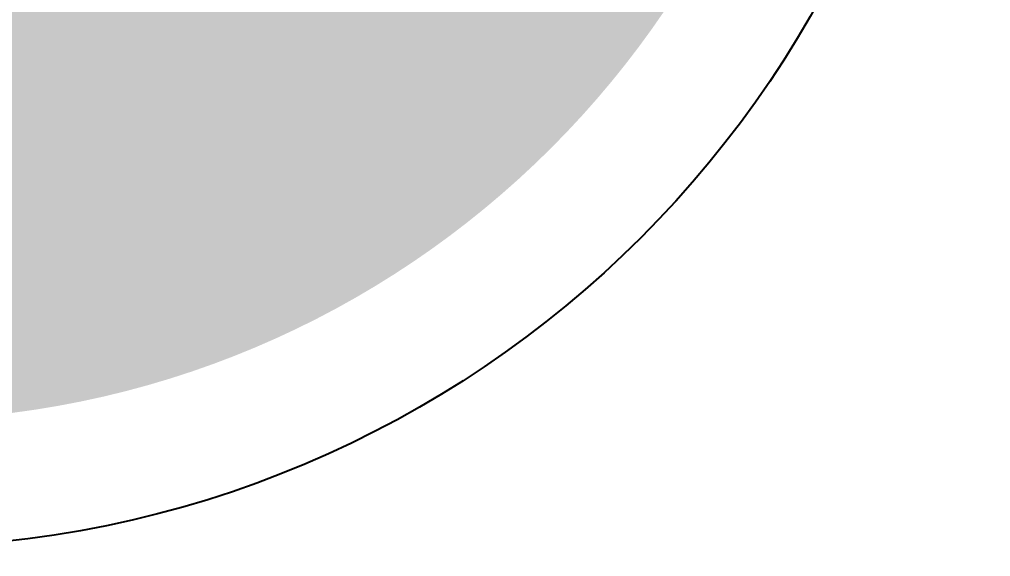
# Model space of a CAD drawing. Extents: x 0 to 196, y 0 to 139.
# Drawn here: x 119.456 to 120.039, y 78.099 to 78.422 of the extents above; entities that cross this region are included whole.
import ezdxf

# ---------------------------------------------------------------- set-up
doc = ezdxf.new("R2010")
doc.units = 0
doc.layers.get('0').update_dxf_attribs({"linetype": 'CONTINUOUS'})
doc.layers.add('COND', color=80, linetype='CONTINUOUS')
doc.layers.add('SOLDER_MASK', color=85, linetype='CONTINUOUS')

# ---------------------------------------------------------------- blocks, each defined once
blk = doc.blocks.new('VIA')
at = {"layer": 'SOLDER_MASK'}
blk.add_hatch(color=256, dxfattribs=at).paths.add_polyline_path([(0.5588, 0, 1), (-0.5588, 0, 1)], flags=0)
blk = doc.blocks.new('FIGURE_CIRCLE')
blk.add_circle((0, 0), 0.5)

msp = doc.modelspace()

# ---------------------------------------------------------------- block references
at = {"layer": 'COND'}
for p in [(119.38, 78.74), (114.3, 76.2)]:
    msp.add_blockref('VIA', p, dxfattribs=at)
at = {"layer": 'MANUFACTURING_NCDRILL_FIGURE', "xscale": 1.27, "yscale": 1.27}
msp.add_blockref('FIGURE_CIRCLE', (119.38, 78.74), dxfattribs=at)

doc.saveas('drawing.dxf')
